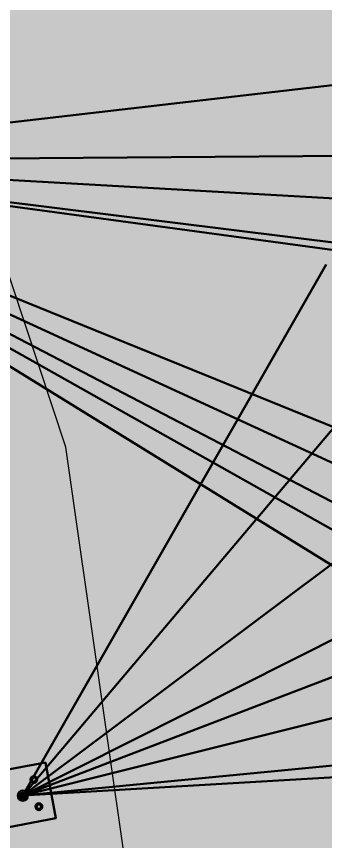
# Model space of a CAD drawing. Header units: millimetres. Extents: x 401 to 30661, y 2016 to 22119.
# Drawn here: x 6247.3 to 6356.5, y 13621.5 to 13912.6 of the extents above; entities that cross this region are included whole.
import ezdxf

# ---------------------------------------------------------------- set-up
doc = ezdxf.new("R2010")
doc.units = ezdxf.units.MM
for name, color, linetype, lineweight, true_color in [('1ST', 51, 'Continuous', 50, 0x7debff), ('3RD', 140, 'Continuous', 25, 0x7debff), ('4TH DETAILS', 125, 'Continuous', 15, 0x39ffb0)]:
    doc.layers.add(name, color=color, linetype=linetype, lineweight=lineweight, true_color=true_color)
doc.layers.add('BACKGROUND', color=7, linetype='Continuous', true_color=0x000000)
for name, color, linetype, lineweight, true_color, transparency in [('GLOW-CYAN', 7, 'Continuous', 100, 0x7debff, 0.8), ('GLOW-CYAN-2', 7, 'Continuous', 50, 0x7debff, 0.8), ('GLOW-EMERALD-2', 7, 'Continuous', 30, 0x39ffb0, 0.8), ('hatch', 253, 'Continuous', 9, 0x7debff, 0.55)]:
    doc.layers.add(name, color=color, linetype=linetype, lineweight=lineweight, true_color=true_color, transparency=transparency)

msp = doc.modelspace()

# ---------------------------------------------------------------- hatches: boundary and pattern name
at = {"layer": 'BACKGROUND'}
h = msp.add_hatch(color=256, dxfattribs=at)
h.dxf.hatch_style = 1
h.paths.add_polyline_path([(400.723, 2015.745), (30660.634, 2015.745), (30660.634, 22119.328), (400.723, 22119.328)])
at = {"layer": 'hatch'}
h = msp.add_hatch(color=256, dxfattribs=at)
h.dxf.hatch_style = 1
h.paths.add_polyline_path([(6249.843, 13638.618, 0.5759623), (6248.532, 13637.49, 1), (6250.497, 13637.858, 0.0146113), (6250.485, 13637.915), (6249.515, 13637.674)])
h.paths.add_polyline_path([(6250.009, 13638.543, 0.0457406), (6249.843, 13638.618), (6249.515, 13637.674)], flags=17)
h.paths.add_polyline_path([(6250.192, 13638.41, 0.0566152), (6250.009, 13638.543), (6249.515, 13637.674)], flags=17)
h.paths.add_polyline_path([(6250.31, 13638.28, 0.0441535), (6250.192, 13638.41), (6249.515, 13637.674)], flags=17)
h.paths.add_polyline_path([(6250.367, 13638.196, 0.0251805), (6250.31, 13638.28), (6249.515, 13637.674)], flags=17)
h.paths.add_polyline_path([(6250.423, 13638.091, 0.0299292), (6250.367, 13638.196), (6249.515, 13637.674)], flags=17)
h.paths.add_polyline_path([(6250.423, 13638.091), (6249.515, 13637.674), (6250.475, 13637.951, 0.037297)], flags=17)

# ---------------------------------------------------------------- linework, layer by layer
at = {"layer": '1ST', "true_color": 0x39ffb0}
msp.add_circle((6531.7, 13769.252), 529.701, dxfattribs=at)
at = {"layer": '3RD'}
for p, q in [((6400.727, 13893.142), (6127.34, 13861.609)), ((6363.985, 13863.444), (6127.34, 13861.609)), ((6127.34, 13861.609), (6363.985, 13829.503)), ((6441.941, 13667.623), (6127.34, 13861.609)), ((6456.638, 13710.049), (6127.34, 13861.609)), ((6393.379, 13846.473), (6127.34, 13861.609)), ((6427.244, 13693.079), (6127.34, 13861.609)), ((6544.383, 13692.826), (6127.34, 13861.609)), ((6488.909, 13816.775), (6127.34, 13861.609)), ((6500.729, 13667.623), (6127.34, 13861.609)), ((6408.244, 13825.26), (6249.515, 13637.674)), ((6249.515, 13637.674), (6356.708, 13825.137)), ((6482.507, 13811.985), (6249.515, 13637.674)), ((6249.515, 13637.674), (6413.439, 13720.08)), ((6417.303, 13701.811), (6249.515, 13637.674)), ((6412.547, 13678.51), (6249.515, 13637.674)), ((6443.512, 13656.416), (6249.515, 13637.674)), ((6249.515, 13637.674), (6447.64, 13649.266))]:
    msp.add_line(p, q, dxfattribs=at)
msp.add_lwpolyline([(6237.848, 13645.667), (6257.507, 13649.341), (6261.181, 13629.681), (6241.522, 13626.007)], close=True, dxfattribs=at)
for centre, radius in [((6253.404, 13643.351), 1.2), ((6253.404, 13643.351), 0.8), ((6249.515, 13637.674), 1.794), ((6249.515, 13637.674), 1), ((6255.192, 13633.784), 1.2), ((6255.192, 13633.784), 0.8)]:
    msp.add_circle(centre, radius, dxfattribs=at)
at = {"layer": '4TH DETAILS'}
msp.add_lwpolyline([(6097.843, 12830.631), (6169.379, 12926.013), (6240.915, 12997.549), (6336.296, 13140.621), (6336.296, 13164.466), (6360.142, 13379.075), (6336.296, 13450.611), (6288.606, 13593.683), (6264.76, 13760.6), (6240.915, 13832.136), (6240.915, 13903.672), (6288.606, 14046.745)], dxfattribs=at)
at = {"layer": 'GLOW-CYAN'}
msp.add_circle((6531.7, 13769.252), 529.701, dxfattribs=at)
at = {"layer": 'GLOW-CYAN-2'}
for p, q in [((6400.727, 13893.142), (6127.34, 13861.609)), ((6363.985, 13863.444), (6127.34, 13861.609)), ((6127.34, 13861.609), (6363.985, 13829.503)), ((6441.941, 13667.623), (6127.34, 13861.609)), ((6456.638, 13710.049), (6127.34, 13861.609)), ((6393.379, 13846.473), (6127.34, 13861.609)), ((6427.244, 13693.079), (6127.34, 13861.609)), ((6544.383, 13692.826), (6127.34, 13861.609)), ((6488.909, 13816.775), (6127.34, 13861.609)), ((6500.729, 13667.623), (6127.34, 13861.609)), ((6408.244, 13825.26), (6249.515, 13637.674)), ((6249.515, 13637.674), (6356.708, 13825.137)), ((6482.507, 13811.985), (6249.515, 13637.674)), ((6249.515, 13637.674), (6413.439, 13720.08)), ((6417.303, 13701.811), (6249.515, 13637.674)), ((6412.547, 13678.51), (6249.515, 13637.674)), ((6443.512, 13656.416), (6249.515, 13637.674)), ((6249.515, 13637.674), (6447.64, 13649.266))]:
    msp.add_line(p, q, dxfattribs=at)
msp.add_lwpolyline([(6237.848, 13645.667), (6257.507, 13649.341), (6261.181, 13629.681), (6241.522, 13626.007)], close=True, dxfattribs=at)
for centre, radius in [((6253.404, 13643.351), 1.2), ((6253.404, 13643.351), 0.8), ((6249.515, 13637.674), 1.794), ((6249.515, 13637.674), 1), ((6255.192, 13633.784), 1.2), ((6255.192, 13633.784), 0.8)]:
    msp.add_circle(centre, radius, dxfattribs=at)
at = {"layer": 'GLOW-EMERALD-2'}
msp.add_lwpolyline([(6097.843, 12830.631), (6169.379, 12926.013), (6240.915, 12997.549), (6336.296, 13140.621), (6336.296, 13164.466), (6360.142, 13379.075), (6336.296, 13450.611), (6288.606, 13593.683), (6264.76, 13760.6), (6240.915, 13832.136), (6240.915, 13903.672), (6288.606, 14046.745)], dxfattribs=at)

doc.saveas('drawing.dxf')
